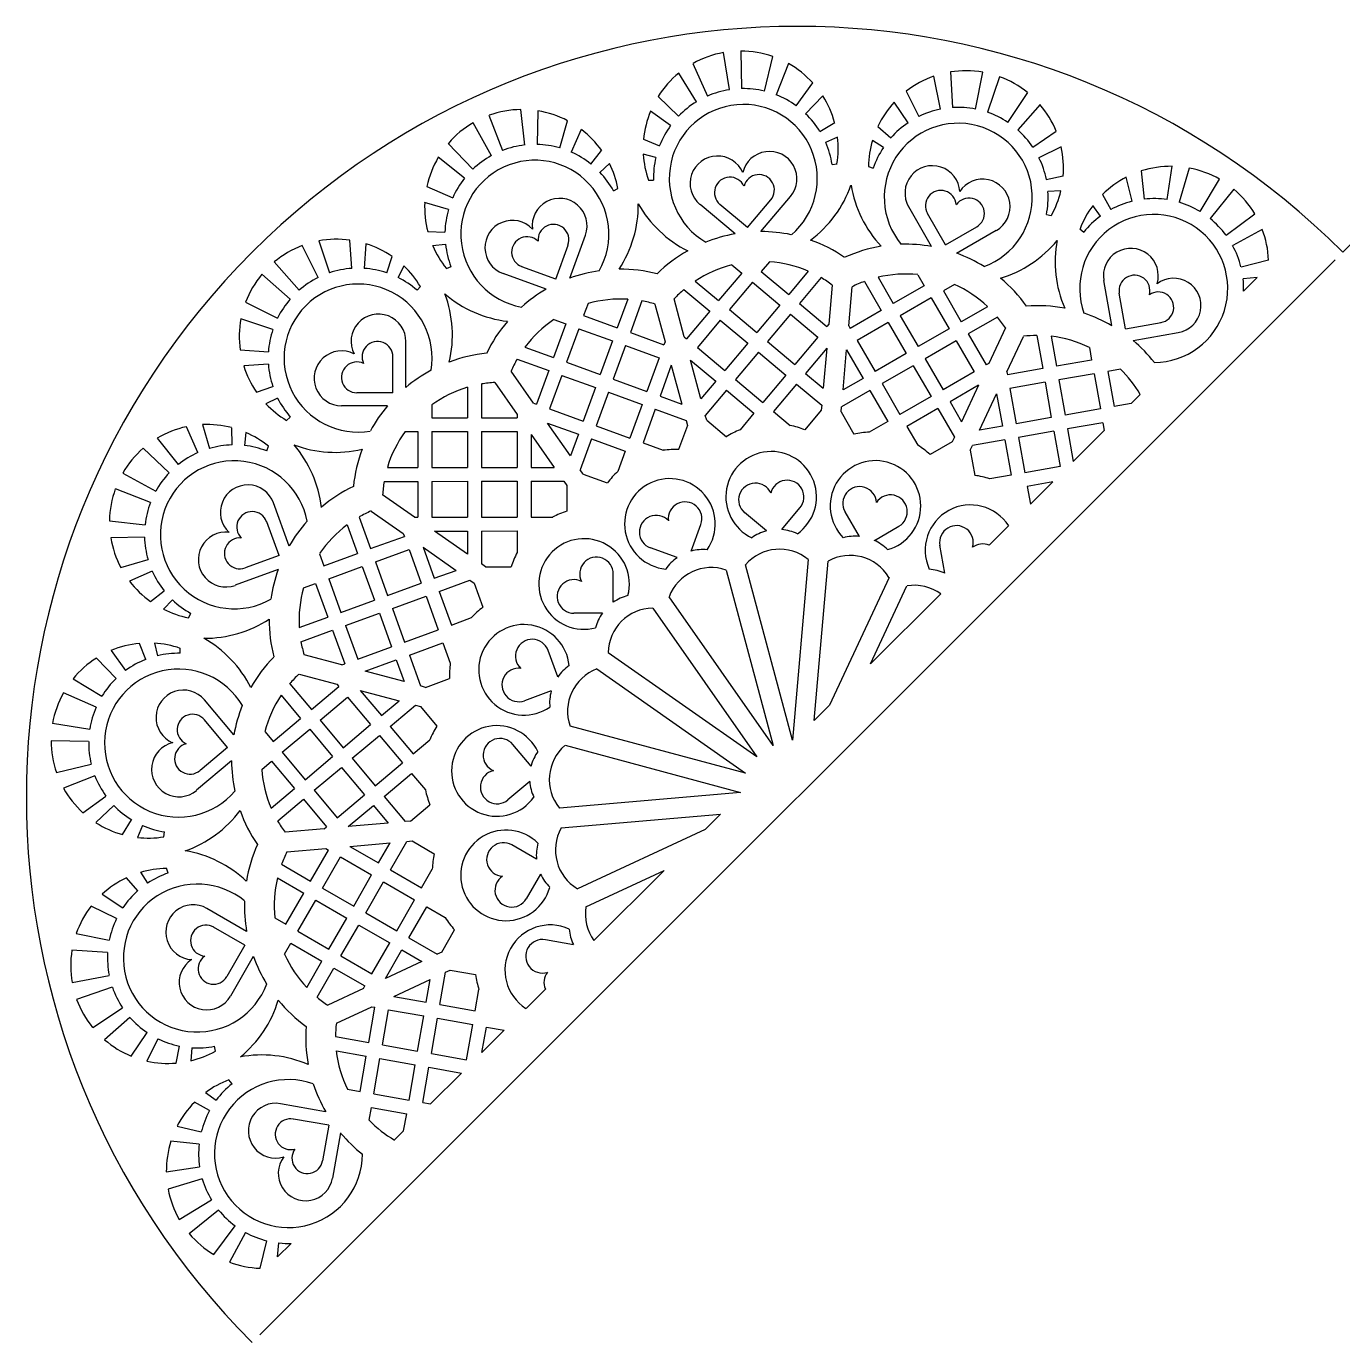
# Model space of a CAD drawing. Extents: x 41 to 289, y -2 to 246.
# Drawn here: x 41.4 to 165.2, y 122.2 to 245.6 of the extents above; entities that cross this region are included whole.
import ezdxf

# ---------------------------------------------------------------- set-up
doc = ezdxf.new("R2010")
doc.units = 0
doc.layers.get('0').update_dxf_attribs({"linetype": 'CONTINUOUS'})

msp = doc.modelspace()

# ---------------------------------------------------------------- linework, layer by layer
for p, q in [((107.54, 239.68), (106.99, 243.17)), ((108.62, 243.32), (108.69, 239.78)), ((110.83, 239.54), (111.62, 242.81)), ((104.12, 242.15), (105.47, 239.07)), ((113.09, 242.14), (111.93, 239.19)), ((128.32, 241.35), (128.53, 237.99)), ((104.44, 238.54), (102.79, 241.24)), ((113.82, 238.16), (115.39, 240.31)), ((127.38, 237.84), (126.75, 240.95)), ((130.68, 237.85), (131.36, 241.33)), ((132.95, 240.9), (131.8, 237.55)), ((100.84, 239.04), (102.76, 237.19)), ((116.33, 239.09), (114.71, 237.41)), ((124.17, 239.54), (125.34, 237.15)), ((133.73, 236.6), (135.59, 239.4)), ((88.31, 234.47), (87.93, 237.81)), ((89.54, 237.69), (89.46, 234.52)), ((102.02, 236.3), (100.13, 237.67)), ((124.34, 236.57), (123.04, 238.5)), ((136.75, 238.27), (134.65, 235.9)), ((85.16, 233.47), (83.45, 236.57)), ((84.94, 237.27), (86.21, 233.96)), ((91.59, 234.2), (92.33, 236.76)), ((116.06, 235.73), (117.45, 236.58)), ((93.62, 235.93), (92.68, 233.8)), ((117.71, 235.2), (116.59, 234.71)), ((121.5, 236.22), (122.72, 235.15)), ((136.07, 234.28), (138.28, 235.76)), ((81.11, 234.63), (83.43, 232.2)), ((94.52, 232.68), (95.53, 233.95)), ((99.47, 235.01), (100.98, 234.41)), ((122.02, 234.23), (121, 234.91)), ((138.74, 234.3), (136.65, 233.27)), ((82.64, 231.34), (80.17, 233.32)), ((96.26, 232.74), (95.37, 231.9)), ((100.63, 233.31), (99.44, 233.6)), ((117.2, 232.64), (117.66, 232.71)), ((120.62, 232.45), (121.06, 232.3)), ((137.34, 231.23), (138.93, 231.56)), ((145.41, 229.19), (144.85, 231.45)), ((146.27, 232.04), (146.55, 229.39)), ((148.7, 229.34), (149.18, 232.47)), ((150.78, 232.31), (149.83, 229.09)), ((79.09, 230.58), (81.53, 229.5)), ((96.65, 230.16), (97.06, 230.39)), ((99.93, 231.16), (100.4, 231.17)), ((151.81, 228.22), (153.63, 231.26)), ((154.98, 230.31), (152.75, 227.56)), ((81.13, 228.41), (78.89, 229.06)), ((109.25, 226.71), (111.43, 229.31)), ((110.51, 226.33), (113.28, 229.63)), ((138.71, 230.16), (137.49, 230.09)), ((142.62, 229.83), (143.4, 228.41)), ((108.08, 226.12), (104.78, 228.89)), ((109.25, 226.71), (106.65, 228.89)), ((126.55, 224.93), (124.4, 228.66)), ((127.86, 225.08), (126.16, 228.02)), ((137.35, 227.94), (137.81, 227.85)), ((142.43, 227.78), (141.7, 228.77)), ((154.24, 226), (156.95, 228)), ((127.86, 225.08), (130.8, 226.78)), ((140.5, 226.59), (140.87, 226.29)), ((157.65, 226.54), (154.87, 225.03)), ((68.93, 225.45), (69.94, 222.45)), ((72.05, 222.87), (71.87, 225.53)), ((79.18, 226.33), (80.8, 226.29)), ((92.53, 221.95), (94, 226)), ((128.91, 224.29), (132.64, 226.45)), ((68.87, 222.01), (67.38, 225.01)), ((73.37, 225.19), (73.21, 222.87)), ((80.85, 225.13), (79.64, 224.99)), ((91.21, 221.87), (92.37, 225.06)), ((63.38, 122.58), (164.5, 223.69)), ((64.75, 223.48), (67.08, 220.81)), ((75.32, 222.45), (75.84, 223.99)), ((76.94, 223.1), (76.39, 222.01)), ((80.93, 222.87), (81.37, 223.04)), ((91.21, 221.87), (88.02, 223.03)), ((107.78, 223.19), (108.7, 222.41)), ((111.32, 223.5), (110.54, 222.58)), ((155.65, 223.02), (158.23, 223.66)), ((66.26, 219.99), (63.59, 222.32)), ((90.31, 220.92), (86.26, 222.39)), ((104.34, 221.67), (106.53, 219.84)), ((108.7, 222.41), (106.53, 219.84)), ((109.7, 221.57), (107.54, 219)), ((109.7, 221.57), (112.28, 219.41)), ((110.54, 222.58), (113.12, 220.42)), ((114.96, 222.6), (113.12, 220.42)), ((116.16, 222), (114.13, 219.57)), ((120.24, 221.64), (121.82, 218.9)), ((121.52, 222.03), (122.95, 219.56)), ((125.27, 222.27), (125.87, 221.24)), ((143.5, 217.49), (142.76, 221.73)), ((157.17, 222.02), (155.85, 221.88)), ((155.89, 220.74), (157.17, 222.02)), ((78.19, 220.81), (78.5, 221.17)), ((103.27, 220.87), (105.69, 218.84)), ((117.21, 221.3), (116.89, 217.64)), ((118.76, 217.47), (119.08, 221.13)), ((125.87, 221.24), (122.95, 219.56)), ((128.7, 221.36), (127.66, 220.76)), ((127.66, 220.76), (129.34, 217.84)), ((144.79, 217.19), (144.2, 220.53)), ((62.06, 219.69), (65.07, 218.2)), ((94.25, 219.56), (93.84, 218.43)), ((97.98, 219.97), (97, 217.28)), ((99.32, 219.81), (98.23, 216.84)), ((100.54, 219.51), (101.49, 215.96)), ((103.3, 216.45), (102.35, 220)), ((112.28, 219.41), (110.12, 216.84)), ((114.13, 219.57), (116.71, 217.41)), ((126.52, 220.1), (123.61, 218.42)), ((126.52, 220.1), (128.21, 217.19)), ((131.82, 219.27), (129.34, 217.84)), ((64.62, 217.13), (61.62, 218.14)), ((91.03, 218.06), (92.16, 217.65)), ((93.84, 218.43), (97, 217.28)), ((105.69, 218.84), (103.52, 216.26)), ((106.69, 218), (104.53, 215.42)), ((106.69, 218), (109.27, 215.83)), ((107.54, 219), (110.12, 216.84)), ((113.28, 218.57), (111.12, 216)), ((113.28, 218.57), (115.86, 216.41)), ((121.82, 218.9), (118.9, 217.22)), ((123.61, 218.42), (125.29, 215.51)), ((132.74, 218.29), (130, 216.71)), ((92.16, 217.65), (91.01, 214.49)), ((93.39, 217.2), (92.24, 214.04)), ((93.39, 217.2), (96.55, 216.06)), ((98.23, 216.84), (101.39, 215.69)), ((116.89, 217.64), (116.71, 217.41)), ((118.76, 217.47), (118.9, 217.22)), ((122.47, 217.77), (119.56, 216.09)), ((122.47, 217.77), (124.16, 214.86)), ((128.21, 217.19), (125.29, 215.51)), ((130, 216.71), (131.68, 213.8)), ((133.49, 217.27), (131.94, 213.94)), ((144.79, 217.19), (148.13, 217.78)), ((145.51, 216.09), (149.75, 216.83)), ((77.12, 211.68), (77.12, 215.99)), ((88.32, 215.46), (91.01, 214.49)), ((96.55, 216.06), (95.4, 212.89)), ((97.78, 215.61), (96.63, 212.45)), ((97.78, 215.61), (100.95, 214.46)), ((101.49, 215.96), (101.39, 215.69)), ((103.3, 216.45), (103.52, 216.26)), ((104.53, 215.42), (107.11, 213.26)), ((109.27, 215.83), (107.11, 213.26)), ((111.12, 216), (113.7, 213.84)), ((115.86, 216.41), (113.7, 213.84)), ((116.7, 215.37), (114.7, 212.99)), ((116.7, 215.37), (116.37, 211.6)), ((119.56, 216.09), (121.24, 213.18)), ((128.86, 216.06), (125.95, 214.38)), ((128.86, 216.06), (130.55, 213.14)), ((133.63, 213.15), (135.18, 216.48)), ((136.45, 216.56), (137, 213.45)), ((137.79, 216.49), (138.29, 213.67)), ((141.39, 215.44), (141.6, 214.25)), ((61.54, 215.2), (64.2, 215.02)), ((75.91, 211.16), (75.91, 214.55)), ((87.58, 214.34), (90.56, 213.26)), ((100.95, 214.46), (99.79, 211.3)), ((104.87, 210.59), (103.89, 214.25)), ((103.89, 214.25), (106.27, 212.26)), ((110.28, 214.99), (108.11, 212.42)), ((110.28, 214.99), (112.86, 212.83)), ((118.23, 211.44), (118.56, 215.2)), ((118.56, 215.2), (120.11, 212.52)), ((124.16, 214.86), (121.24, 213.18)), ((125.95, 214.38), (127.63, 211.46)), ((141.6, 214.25), (138.29, 213.67)), ((64.2, 213.86), (61.88, 213.7)), ((89.13, 210.2), (87.02, 213.21)), ((90.56, 213.26), (89.4, 210.1)), ((92.24, 214.04), (95.4, 212.89)), ((102.08, 213.76), (101.02, 210.85)), ((102.08, 213.76), (103.06, 210.11)), ((114.7, 212.99), (116.37, 211.6)), ((124.81, 213.72), (121.9, 212.04)), ((124.81, 213.72), (126.5, 210.81)), ((130.55, 213.14), (127.63, 211.46)), ((131.94, 213.94), (131.68, 213.8)), ((133.63, 213.15), (133.68, 212.86)), ((137, 213.45), (133.68, 212.86)), ((141.83, 212.97), (138.51, 212.38)), ((141.83, 212.97), (142.42, 209.65)), ((144.3, 213.4), (143.12, 213.19)), ((143.12, 213.19), (143.71, 209.88)), ((63.08, 211.23), (64.62, 211.75)), ((82.92, 211.69), (82.92, 208.83)), ((84.23, 211.99), (84.23, 208.83)), ((85.49, 212.14), (87.6, 209.12)), ((91.79, 212.81), (90.63, 209.65)), ((91.79, 212.81), (94.95, 211.66)), ((94.95, 211.66), (93.8, 208.5)), ((96.63, 212.45), (99.79, 211.3)), ((106.27, 212.26), (104.87, 210.59)), ((108.11, 212.42), (110.69, 210.26)), ((112.86, 212.83), (110.69, 210.26)), ((113.86, 211.99), (111.69, 209.42)), ((113.86, 211.99), (116.23, 210.01)), ((120.11, 212.52), (118.23, 211.44)), ((121.9, 212.04), (123.58, 209.13)), ((130.97, 211.88), (128.29, 210.33)), ((130.97, 211.88), (129.38, 208.45)), ((137.23, 212.16), (133.91, 211.58)), ((137.23, 212.16), (137.81, 208.84)), ((138.51, 212.38), (139.1, 209.07)), ((65.07, 210.68), (63.97, 210.13)), ((75.91, 211.16), (72.52, 211.16)), ((96.18, 211.22), (95.03, 208.06)), ((96.18, 211.22), (99.34, 210.07)), ((101.02, 210.85), (103.06, 210.11)), ((107.27, 211.42), (105.28, 209.05)), ((107.27, 211.42), (109.85, 209.25)), ((120.76, 211.39), (118.09, 209.85)), ((120.76, 211.39), (122.45, 208.48)), ((126.5, 210.81), (123.58, 209.13)), ((131.07, 207.66), (132.67, 211.09)), ((132.67, 211.09), (133.21, 208.04)), ((133.91, 211.58), (134.5, 208.26)), ((145.31, 210.16), (146.17, 211.02)), ((75.39, 209.95), (71.08, 209.95)), ((79.56, 210.03), (79.56, 208.83)), ((89.13, 210.2), (89.4, 210.1)), ((90.63, 209.65), (93.8, 208.5)), ((99.34, 210.07), (98.19, 206.91)), ((100.57, 209.62), (99.42, 206.46)), ((100.57, 209.62), (103.48, 208.57)), ((109.85, 209.25), (108.54, 207.7)), ((111.69, 209.42), (113.25, 208.11)), ((116.18, 209.53), (114.63, 207.68)), ((116.23, 210.01), (116.18, 209.53)), ((118.05, 209.37), (118.09, 209.85)), ((118.05, 209.37), (119.25, 207.28)), ((127.15, 209.68), (124.24, 208)), ((127.15, 209.68), (128.7, 207)), ((128.29, 210.33), (129.38, 208.45)), ((142.42, 209.65), (139.1, 209.07)), ((145.31, 210.16), (143.71, 209.88)), ((57.57, 205.55), (56.49, 207.98)), ((58.01, 208.18), (58.66, 205.94)), ((65.91, 208.58), (66.26, 208.89)), ((79.56, 208.83), (82.92, 208.83)), ((84.23, 208.83), (87.6, 208.83)), ((87.6, 209.12), (87.6, 208.83)), ((92.6, 205.23), (90.44, 208.33)), ((90.44, 208.33), (93.35, 207.27)), ((95.03, 208.06), (98.19, 206.91)), ((103.6, 208.1), (102.77, 205.84)), ((103.48, 208.57), (103.6, 208.1)), ((105.41, 208.59), (105.28, 209.05)), ((105.41, 208.59), (107.26, 207.04)), ((122.45, 208.48), (120.69, 207.46)), ((124.24, 208), (125.25, 206.24)), ((133.21, 208.04), (131.07, 207.66)), ((137.81, 208.84), (134.5, 208.26)), ((142.64, 208.36), (139.33, 207.78)), ((142.64, 208.36), (142.77, 207.63)), ((53.75, 206.91), (55.73, 204.43)), ((60.79, 206.27), (60.75, 207.89)), ((62.08, 207.43), (61.94, 206.22)), ((77.05, 207.52), (78.25, 207.52)), ((78.25, 207.52), (78.24, 204.15)), ((79.56, 207.52), (79.55, 204.15)), ((79.56, 207.52), (82.92, 207.52)), ((82.92, 207.52), (82.92, 204.15)), ((84.23, 207.52), (87.6, 207.52)), ((84.23, 207.52), (84.23, 204.16)), ((87.6, 207.52), (87.59, 204.16)), ((88.9, 207.26), (91.07, 204.16)), ((88.9, 207.26), (88.9, 204.16)), ((93.35, 207.27), (92.6, 205.23)), ((94.58, 206.83), (93.52, 203.93)), ((94.58, 206.83), (97.74, 205.68)), ((128.7, 207), (128.5, 206.57)), ((133.44, 206.75), (130.4, 206.21)), ((133.44, 206.75), (134.02, 203.43)), ((138.04, 207.56), (134.73, 206.97)), ((134.73, 206.97), (135.31, 203.66)), ((138.04, 207.56), (138.63, 204.24)), ((139.33, 207.78), (139.87, 204.72)), ((139.87, 204.72), (142.77, 207.63)), ((54.87, 203.65), (52.44, 205.96)), ((64.04, 205.71), (64.21, 206.15)), ((97.74, 205.68), (97.05, 203.77)), ((99.42, 206.46), (101.33, 205.77)), ((128.5, 206.57), (126.41, 205.36)), ((130.19, 205.77), (130.4, 206.21)), ((130.19, 205.77), (130.61, 203.4)), ((138.63, 204.24), (135.31, 203.66)), ((50.5, 203.62), (53.6, 201.91)), ((75.39, 204.15), (78.24, 204.15)), ((79.55, 204.15), (82.92, 204.15)), ((84.23, 204.16), (87.59, 204.16)), ((88.9, 204.16), (91.07, 204.16)), ((93.8, 203.53), (93.52, 203.93)), ((93.8, 203.53), (96.06, 202.71)), ((134.02, 203.43), (132.03, 203.08)), ((53.11, 200.86), (49.81, 202.13)), ((75.08, 202.84), (78.24, 202.84)), ((78.24, 202.84), (78.24, 199.48)), ((79.55, 202.84), (82.92, 202.85)), ((79.55, 202.84), (79.55, 199.48)), ((82.92, 202.85), (82.91, 199.48)), ((84.23, 202.85), (84.22, 199.48)), ((84.23, 202.85), (87.59, 202.85)), ((87.59, 202.85), (87.59, 199.48)), ((88.9, 202.85), (91.99, 202.85)), ((88.9, 202.85), (88.9, 199.49)), ((91.99, 202.85), (92.27, 202.46)), ((92.27, 202.46), (92.26, 200.04)), ((137.94, 202.79), (135.54, 202.37)), ((135.54, 202.37), (135.84, 200.69)), ((135.84, 200.69), (137.94, 202.79)), ((66.16, 196.76), (64.68, 200.81)), ((77.95, 199.48), (74.94, 201.58)), ((72.74, 199.49), (73.81, 196.52)), ((73.87, 200.05), (76.88, 197.94)), ((77.95, 199.48), (78.24, 199.48)), ((79.55, 199.48), (82.91, 199.48)), ((84.22, 199.48), (87.59, 199.48)), ((88.9, 199.49), (90.93, 199.49)), ((111.02, 198.18), (108.97, 199.9)), ((112.47, 198.31), (114.18, 200.35)), ((119.76, 197.67), (118.42, 199.98)), ((49.26, 199.14), (52.6, 198.77)), ((65.2, 195.86), (64.04, 199.05)), ((71.61, 198.75), (72.58, 196.07)), ((82.91, 196), (79.82, 198.17)), ((79.82, 198.17), (82.91, 198.17)), ((82.91, 198.17), (82.91, 196)), ((84.22, 198.17), (87.59, 198.18)), ((84.22, 198.17), (84.22, 195.09)), ((87.59, 198.18), (87.59, 196.15)), ((103.95, 196.29), (104.86, 198.79)), ((121.17, 197.29), (123.48, 198.63)), ((131.98, 196.83), (133.8, 198.65)), ((52.55, 197.61), (49.38, 197.53)), ((73.81, 196.52), (76.98, 197.67)), ((76.88, 197.94), (76.98, 197.67)), ((127.8, 194.2), (127.34, 196.83)), ((65.2, 195.86), (62.01, 194.7)), ((69.01, 196.04), (69.42, 194.91)), ((69.42, 194.91), (72.58, 196.07)), ((74.26, 195.29), (77.42, 196.44)), ((77.42, 196.44), (78.57, 193.28)), ((78.74, 196.64), (81.84, 194.47)), ((78.74, 196.64), (79.8, 193.73)), ((102.63, 195.67), (100.12, 196.58)), ((50.32, 194.74), (52.88, 195.48)), ((53.27, 194.39), (51.14, 193.45)), ((65.12, 194.55), (61.07, 193.07)), ((69.87, 193.68), (73.03, 194.84)), ((73.03, 194.84), (74.18, 191.67)), ((74.26, 195.29), (75.41, 192.12)), ((79.8, 193.73), (81.84, 194.47)), ((84.62, 194.81), (84.22, 195.09)), ((84.62, 194.81), (87.03, 194.81)), ((107.24, 194.5), (111.66, 178.01)), ((113.47, 178.5), (109.05, 194.99)), ((114.96, 195.51), (113.47, 178.5)), ((115.51, 180.36), (116.82, 195.34)), ((67.51, 192.82), (68.64, 193.24)), ((68.64, 193.24), (69.79, 190.07)), ((69.87, 193.68), (71.02, 190.52)), ((75.41, 192.12), (78.57, 193.28)), ((80.25, 192.5), (83.15, 193.55)), ((83.15, 193.55), (83.54, 193.28)), ((83.54, 193.28), (84.37, 191.01)), ((96.63, 191.47), (96.63, 194.14)), ((122.55, 193.81), (116.95, 181.8)), ((53.12, 191.54), (54.39, 192.55)), ((75.86, 190.89), (79.02, 192.05)), ((79.02, 192.05), (80.17, 188.88)), ((80.25, 192.5), (81.4, 189.33)), ((111.66, 178.01), (101.87, 192)), ((120.81, 185.67), (124.24, 193.02)), ((120.81, 185.67), (127.41, 192.26)), ((55.17, 191.7), (54.33, 190.81)), ((71.02, 190.52), (74.18, 191.67)), ((75.86, 190.89), (77, 187.73)), ((100.34, 190.93), (110.13, 176.94)), ((56.68, 190.01), (56.91, 190.42)), ((67.1, 189.09), (69.79, 190.07)), ((71.46, 189.29), (74.63, 190.44)), ((74.63, 190.44), (75.77, 187.28)), ((81.4, 189.33), (83.3, 190.03)), ((95.6, 190.44), (92.93, 190.44)), ((67.26, 187.76), (70.24, 188.84)), ((70.24, 188.84), (71.38, 185.68)), ((71.46, 189.29), (72.61, 186.13)), ((77, 187.73), (80.17, 188.88)), ((49.4, 186.94), (50.77, 185.06)), ((52.66, 186.09), (52.07, 187.6)), ((53.48, 187.63), (53.76, 186.44)), ((55.9, 186.68), (55.91, 187.15)), ((72.61, 186.13), (75.77, 187.28)), ((77.45, 186.5), (80.61, 187.65)), ((80.61, 187.65), (81.3, 185.75)), ((91.4, 184.45), (90.49, 186.95)), ((49.88, 184.31), (48.04, 186.23)), ((71.11, 185.58), (67.56, 186.53)), ((71.11, 185.58), (71.38, 185.68)), ((73.31, 184.99), (76.22, 186.05)), ((76.22, 186.05), (76.96, 184.01)), ((77.45, 186.5), (78.5, 183.6)), ((110.13, 176.94), (96.15, 186.73)), ((67.08, 184.72), (70.63, 183.77)), ((76.96, 184.01), (73.31, 184.99)), ((95.07, 185.2), (109.06, 175.41)), ((45.83, 184.28), (48.54, 182.63)), ((66.21, 183.81), (68.24, 181.38)), ((68.24, 181.38), (70.81, 183.55)), ((70.63, 183.77), (70.81, 183.55)), ((72.83, 183.18), (76.48, 182.2)), ((72.83, 183.18), (74.82, 180.81)), ((78.97, 183.47), (78.5, 183.6)), ((78.97, 183.47), (81.24, 184.3)), ((48, 181.6), (44.92, 182.95)), ((60.96, 179), (58.19, 182.3)), ((65.4, 182.73), (67.23, 180.54)), ((69.08, 180.38), (71.65, 182.55)), ((71.65, 182.55), (73.81, 179.97)), ((74.82, 180.81), (76.48, 182.2)), ((90.79, 183.13), (88.28, 182.21)), ((75.66, 179.8), (78.02, 181.79)), ((78.02, 181.79), (78.49, 181.67)), ((78.49, 181.67), (80.04, 179.82)), ((115.51, 180.36), (116.95, 181.8)), ((43.9, 180.09), (47.4, 179.54)), ((60.36, 177.82), (58.18, 180.42)), ((64.66, 178.38), (67.23, 180.54)), ((65.5, 177.37), (68.08, 179.54)), ((68.08, 179.54), (70.24, 176.96)), ((69.08, 180.38), (71.24, 177.8)), ((71.24, 177.8), (73.81, 179.97)), ((75.66, 179.8), (77.82, 177.22)), ((109.06, 175.41), (92.57, 179.83)), ((47.3, 178.38), (43.76, 178.45)), ((63.89, 179.3), (64.66, 178.38)), ((72.08, 176.8), (74.66, 178.96)), ((74.66, 178.96), (76.82, 176.38)), ((77.82, 177.22), (79.37, 178.53)), ((60.36, 177.82), (57.77, 175.64)), ((65.5, 177.37), (67.66, 174.79)), ((88.89, 176.06), (87.18, 178.1)), ((92.09, 178.02), (108.58, 173.6)), ((44.27, 175.45), (47.53, 176.24)), ((60.74, 176.56), (57.44, 173.79)), ((63.58, 175.76), (64.5, 176.53)), ((64.5, 176.53), (66.66, 173.95)), ((67.66, 174.79), (70.24, 176.96)), ((68.5, 173.79), (71.08, 175.95)), ((71.08, 175.95), (73.24, 173.37)), ((72.08, 176.8), (74.24, 174.22)), ((74.24, 174.22), (76.82, 176.38)), ((47.88, 175.14), (44.93, 173.98)), ((75.08, 173.21), (77.66, 175.38)), ((77.66, 175.38), (78.96, 173.82)), ((88.77, 174.61), (86.72, 172.89)), ((64.47, 172.11), (66.66, 173.95)), ((68.5, 173.79), (70.66, 171.21)), ((70.66, 171.21), (73.24, 173.37)), ((108.58, 173.6), (91.57, 172.12)), ((46.76, 171.68), (48.92, 173.25)), ((49.66, 172.36), (47.98, 170.75)), ((65.08, 170.91), (67.5, 172.95)), ((67.5, 172.95), (69.66, 170.37)), ((71.71, 170.38), (74.08, 172.37)), ((74.08, 172.37), (75.47, 170.71)), ((75.08, 173.21), (77.06, 170.85)), ((77.55, 170.89), (79.39, 172.44)), ((50.49, 169.63), (51.34, 171.01)), ((77.55, 170.89), (77.06, 170.85)), ((91.73, 170.25), (106.71, 171.56)), ((105.27, 170.12), (106.71, 171.56)), ((52.37, 170.48), (51.88, 169.36)), ((54.36, 169.41), (54.44, 169.88)), ((69.44, 170.18), (65.78, 169.86)), ((69.44, 170.18), (69.66, 170.37)), ((75.47, 170.71), (71.71, 170.38)), ((105.27, 170.12), (93.27, 164.53)), ((71.87, 168.52), (75.64, 168.84)), ((71.87, 168.52), (74.55, 166.96)), ((74.55, 166.96), (75.64, 168.84)), ((75.68, 166.31), (77.23, 168.98)), ((77.23, 168.98), (77.71, 169.03)), ((77.71, 169.03), (79.8, 167.82)), ((89.4, 167.31), (87.09, 168.65)), ((65.94, 168), (69.6, 168.32)), ((68.17, 165.25), (69.85, 168.17)), ((69.3, 164.6), (70.98, 167.52)), ((69.6, 168.32), (69.85, 168.17)), ((70.98, 167.52), (73.9, 165.83)), ((52.16, 166.08), (52.84, 165.06)), ((54.77, 166.01), (54.62, 166.46)), ((65.43, 166.84), (68.17, 165.25)), ((75.68, 166.31), (78.6, 164.62)), ((78.6, 164.62), (79.61, 166.38)), ((89.78, 165.91), (88.45, 163.6)), ((94.06, 162.83), (101.41, 166.26)), ((94.81, 159.66), (101.41, 166.26)), ((51.92, 164.35), (50.85, 165.57)), ((65.05, 165.55), (67.52, 164.12)), ((72.22, 162.91), (73.9, 165.83)), ((73.35, 162.26), (75.03, 165.17)), ((75.03, 165.17), (77.94, 163.49)), ((48.57, 164.03), (50.5, 162.73)), ((65.84, 161.2), (67.52, 164.12)), ((66.97, 160.55), (68.65, 163.47)), ((68.65, 163.47), (71.56, 161.78)), ((69.3, 164.6), (72.22, 162.91)), ((76.26, 160.57), (77.94, 163.49)), ((49.92, 161.73), (47.53, 162.9)), ((62.15, 160.52), (58.42, 162.68)), ((73.35, 162.26), (76.26, 160.57)), ((77.4, 159.92), (79.08, 162.83)), ((79.08, 162.83), (80.83, 161.82)), ((61.99, 159.22), (59.05, 160.91)), ((64.8, 161.81), (65.84, 161.2)), ((69.88, 158.86), (71.56, 161.78)), ((71.02, 158.21), (72.7, 161.12)), ((72.7, 161.12), (75.61, 159.44)), ((46.13, 160.32), (49.23, 159.69)), ((66.97, 160.55), (69.88, 158.86)), ((77.4, 159.92), (80.07, 158.37)), ((80.51, 158.58), (81.71, 160.67)), ((92.88, 159.27), (90.25, 159.74)), ((49.08, 158.54), (45.73, 158.75)), ((61.99, 159.22), (60.3, 156.28)), ((65.72, 158.38), (66.32, 159.42)), ((66.32, 159.42), (69.23, 157.73)), ((73.93, 156.52), (75.61, 159.44)), ((75.2, 156.1), (76.74, 158.78)), ((76.74, 158.78), (78.62, 157.7)), ((80.51, 158.58), (80.07, 158.37)), ((62.78, 158.16), (60.63, 154.43)), ((67.8, 155.25), (69.23, 157.73)), ((71.02, 158.21), (73.93, 156.52)), ((78.62, 157.7), (75.2, 156.1)), ((45.75, 155.71), (49.22, 156.39)), ((68.78, 154.34), (70.36, 157.07)), ((70.36, 157.07), (73.28, 155.39)), ((75.99, 154.41), (79.41, 156)), ((79.04, 153.87), (79.41, 156)), ((80.33, 153.64), (80.86, 156.68)), ((80.86, 156.68), (81.3, 156.88)), ((81.3, 156.88), (83.67, 156.46)), ((49.52, 155.27), (46.17, 154.12)), ((73.13, 155.14), (69.8, 153.58)), ((73.13, 155.14), (73.28, 155.39)), ((83.64, 153.05), (83.99, 155.05)), ((88.42, 153.27), (90.25, 155.1)), ((75.99, 154.41), (79.04, 153.87)), ((80.33, 153.64), (83.64, 153.05)), ((47.68, 151.48), (50.47, 153.34)), ((51.18, 152.42), (48.8, 150.33)), ((70.59, 151.89), (73.92, 153.44)), ((73.63, 150.08), (74.21, 153.39)), ((73.92, 153.44), (74.21, 153.39)), ((74.92, 149.85), (75.5, 153.16)), ((75.5, 153.16), (78.81, 152.58)), ((78.23, 149.26), (78.81, 152.58)), ((79.52, 149.03), (80.1, 152.35)), ((80.1, 152.35), (83.41, 151.76)), ((51.31, 148.79), (52.8, 151)), ((82.83, 148.45), (83.41, 151.76)), ((84.28, 149.13), (84.7, 151.53)), ((84.28, 149.13), (86.38, 151.23)), ((84.7, 151.53), (86.38, 151.23)), ((53.8, 150.42), (52.78, 148.33)), ((70.51, 150.63), (73.63, 150.08)), ((74.92, 149.85), (78.23, 149.26)), ((55.52, 148.14), (55.84, 149.73)), ((56.99, 149.58), (56.91, 148.36)), ((59.23, 149.26), (59.14, 149.72)), ((70.59, 149.29), (73.4, 148.79)), ((72.82, 145.47), (73.4, 148.79)), ((74.11, 145.24), (74.69, 148.56)), ((74.69, 148.56), (78, 147.97)), ((79.52, 149.03), (82.83, 148.45)), ((77.42, 144.66), (78, 147.97)), ((78.71, 144.43), (79.29, 147.74)), ((79.29, 147.74), (82.35, 147.2)), ((60.78, 146.2), (60.48, 146.57)), ((79.45, 144.3), (82.35, 147.2)), ((58.3, 145.37), (59.29, 144.65)), ((71.64, 145.68), (72.82, 145.47)), ((74.11, 145.24), (77.42, 144.66)), ((58.67, 143.67), (57.24, 144.45)), ((69.58, 143.57), (65.34, 144.32)), ((73.67, 142.77), (73.88, 143.96)), ((73.88, 143.96), (77.2, 143.37)), ((78.71, 144.43), (79.45, 144.3)), ((69.89, 142.29), (66.55, 142.88)), ((76.91, 141.77), (77.2, 143.37)), ((55.62, 142.22), (57.89, 141.66)), ((69.89, 142.29), (69.3, 138.95)), ((70.99, 141.57), (70.24, 137.32)), ((76.05, 140.91), (76.91, 141.77)), ((57.68, 140.52), (55.04, 140.8)), ((54.6, 137.9), (57.73, 138.37)), ((57.98, 137.24), (54.76, 136.29)), ((55.82, 133.44), (58.85, 135.27)), ((59.51, 134.32), (56.76, 132.09)), ((59.08, 130.13), (61.07, 132.83)), ((62.05, 132.21), (60.53, 129.43)), ((63.41, 128.84), (64.06, 131.43)), ((65.05, 129.91), (65.19, 131.23)), ((65.05, 129.91), (66.33, 131.18))]:
    msp.add_line(p, q)
for centre, radius, start, end in [((113.94, 173.13), 72.5, 45, 225), ((216.47, 173.13), 72.5, 315, 135), ((108.6, 234.14), 9.17, 100.1422, 119.2124), ((108.6, 234.14), 9.17, 70.7984, 89.8686), ((108.6, 234.14), 9.17, 42.2481, 60.6932), ((129.79, 232.29), 9.17, 80.1422, 99.2124), ((108.6, 234.14), 9.17, 129.3174, 147.7622), ((129.79, 232.29), 9.17, 109.3174, 127.7622), ((129.79, 232.29), 9.17, 50.7984, 69.8686), ((108.85, 231.33), 8.45, 98.9313, 113.577), ((108.85, 231.33), 8.45, 76.4313, 91.077), ((108.85, 231.33), 8.45, 53.9313, 68.577), ((108.6, 234.14), 9.17, 15.4087, 32.6411), ((88.06, 228.64), 9.17, 90.7984, 109.8686), ((88.06, 228.64), 9.17, 62.2481, 80.6932), ((108.6, 234.14), 9.17, 157.369, 174.6008), ((108.85, 231.33), 6.96, 310.4723, 239.5277), ((108.85, 231.33), 8.45, 121.4313, 136.077), ((129.79, 232.29), 9.17, 137.369, 154.6008), ((129.06, 229.56), 8.45, 101.4313, 116.077), ((129.06, 229.56), 8.45, 78.9313, 93.577), ((129.79, 232.29), 9.17, 22.2481, 40.6932), ((88.06, 228.64), 9.17, 120.1422, 139.2124), ((108.85, 231.33), 8.45, 31.4313, 46.077), ((129.06, 229.56), 6.96, 290.4723, 219.5277), ((129.06, 229.56), 8.45, 123.9313, 138.577), ((129.06, 229.56), 8.45, 56.4313, 71.077), ((88.06, 228.64), 9.17, 35.4087, 52.6411), ((108.85, 231.33), 8.45, 143.9313, 158.577), ((108.6, 234.14), 9.17, 351.022, 6.5887), ((129.06, 229.56), 8.45, 33.9313, 48.577), ((89.25, 226.08), 8.45, 96.4313, 111.077), ((89.25, 226.08), 8.45, 73.9313, 88.577), ((108.85, 231.33), 8.45, 8.9313, 23.577), ((129.79, 232.29), 9.17, 163.4205, 178.9865), ((129.06, 229.56), 8.45, 146.4313, 161.077), ((129.79, 232.29), 9.17, 355.4087, 12.6411), ((88.06, 228.64), 9.17, 149.3174, 167.7622), ((89.25, 226.08), 6.96, 330.4723, 259.5277), ((89.25, 226.08), 8.45, 118.9313, 133.577), ((89.25, 226.08), 8.45, 51.4313, 66.077), ((88.06, 228.64), 9.17, 11.022, 26.5887), ((108.6, 234.14), 9.17, 183.4205, 198.9865), ((108.85, 231.33), 8.45, 166.4313, 181.077), ((106.43, 230.86), 2.58, 23.107, 230), ((111.31, 231.29), 2.58, 320, 166.893), ((129.06, 229.56), 8.45, 11.4313, 26.077), ((89.25, 226.08), 8.45, 28.9313, 43.577), ((107.59, 230), 1.45, 24.534, 230), ((110.32, 230.24), 1.45, 320, 165.466), ((126.63, 229.95), 2.58, 3.107, 210), ((149.07, 223.3), 9.17, 117.369, 134.6008), ((149.07, 223.3), 9.17, 89.3174, 107.7622), ((149.07, 223.3), 9.17, 60.1422, 79.2124), ((89.25, 226.08), 8.45, 141.4313, 156.077), ((108.58, 234.36), 11.02, 306.7273, 340.6067), ((129.85, 232.5), 11.02, 189.3933, 223.2727), ((131.36, 228.68), 2.58, 300, 146.893), ((149.07, 223.3), 9.17, 30.7984, 49.8686), ((88.06, 228.64), 9.17, 177.369, 194.6008), ((91.58, 226.88), 2.58, 340, 186.893), ((127.42, 228.75), 1.45, 4.534, 210), ((130.07, 228.04), 1.45, 300, 145.466), ((129.06, 229.56), 8.45, 348.9313, 3.577), ((129.79, 232.29), 9.17, 331.022, 346.5887), ((147.44, 220.98), 8.45, 103.9313, 118.577), ((147.44, 220.98), 8.45, 81.4313, 96.077), ((147.44, 220.98), 8.45, 58.9313, 73.577), ((89.25, 226.08), 8.45, 163.9313, 178.577), ((87.96, 228.84), 11.02, 326.7273, 0.6067), ((108.58, 234.36), 11.02, 209.3933, 243.2727), ((147.44, 220.98), 6.96, 270.4723, 199.5277), ((149.07, 223.3), 9.17, 143.4205, 158.9865), ((147.44, 220.98), 8.45, 126.4313, 141.077), ((87.14, 224.81), 2.58, 43.107, 250), ((91, 225.56), 1.45, 340, 185.466), ((147.44, 220.98), 8.45, 36.4313, 51.077), ((149.07, 223.3), 9.17, 2.2481, 20.6932), ((70.63, 216.44), 9.17, 82.2481, 100.6932), ((88.52, 224.4), 1.45, 44.534, 250), ((110.51, 212.32), 14.01, 100.0048, 111.7441), ((110.51, 212.32), 14.01, 78.2559, 89.9952), ((110.51, 212.32), 14.01, 55.822, 70.5696), ((129.85, 232.5), 11.02, 286.7273, 320.6067), ((149.19, 223.48), 11.02, 169.3933, 203.2727), ((70.63, 216.44), 9.17, 110.7984, 129.8686), ((70.63, 216.44), 9.17, 55.4087, 72.6411), ((88.06, 228.64), 9.17, 203.4205, 218.9865), ((89.25, 226.08), 8.45, 186.4313, 201.077), ((110.51, 212.32), 14.01, 119.4304, 134.178), ((124.12, 211.13), 14.01, 99.4304, 114.178), ((124.12, 211.13), 14.01, 80.0048, 91.7441), ((124.12, 211.13), 14.01, 58.2559, 69.9952), ((145.29, 222.18), 2.58, 343.107, 190), ((147.44, 220.98), 8.45, 13.9313, 28.577), ((72.63, 214.44), 8.45, 93.9313, 108.577), ((72.63, 214.44), 8.45, 71.4313, 86.077), ((70.63, 216.44), 9.17, 31.022, 46.5887), ((97.32, 208.78), 14.01, 75.822, 90.5696), ((110.51, 212.32), 11.21, 104.1171, 123.4013), ((110.51, 212.32), 11.21, 66.5987, 85.8829), ((70.63, 216.44), 9.17, 140.1422, 159.2124), ((72.63, 214.44), 8.45, 116.4313, 131.077), ((72.63, 214.44), 8.45, 48.9313, 63.577), ((97.32, 208.78), 14.01, 98.2559, 109.9952), ((110.51, 212.32), 11.21, 53.2566, 59.7206), ((124.12, 211.13), 11.21, 110.2794, 116.7434), ((124.12, 211.13), 11.21, 84.1171, 103.4013), ((124.12, 211.13), 14.01, 35.822, 50.5696), ((145.63, 220.78), 1.45, 344.534, 190), ((149.3, 219.37), 2.58, 280, 126.893), ((147.44, 220.98), 8.45, 358.369, 6.077), ((72.63, 214.44), 6.96, 350.4723, 279.5277), ((70.48, 216.59), 11.02, 346.7273, 20.6067), ((87.96, 228.84), 11.02, 229.3933, 263.2727), ((97.32, 208.78), 14.01, 120.0048, 131.7441), ((110.51, 212.32), 11.21, 130.2794, 136.7434), ((124.12, 211.13), 11.21, 46.5987, 65.8829), ((147.87, 219.21), 1.45, 280, 125.466), ((72.63, 214.44), 8.45, 138.9313, 153.577), ((97.32, 208.78), 11.21, 86.5987, 105.8829), ((97.32, 208.78), 11.21, 73.2566, 79.7206), ((136.5, 205.35), 14.01, 79.4304, 94.178), ((70.63, 216.44), 9.17, 169.3174, 187.7622), ((74.55, 215.99), 2.58, 0, 206.893), ((97.32, 208.78), 14.01, 139.4304, 154.178), ((97.32, 208.78), 11.21, 124.1171, 143.4013), ((124.12, 211.13), 11.21, 33.2566, 39.7206), ((136.5, 205.35), 14.01, 60.0048, 71.7441), ((72.63, 214.44), 8.45, 161.4313, 176.077), ((74.46, 214.55), 1.45, 0, 205.466), ((136.5, 205.35), 11.21, 90.2794, 96.7434), ((136.5, 205.35), 11.21, 64.1171, 83.4013), ((136.5, 205.35), 14.01, 38.2559, 49.9952), ((71.08, 212.53), 2.58, 63.107, 270), ((86.13, 200.95), 14.01, 95.822, 110.5696), ((97.32, 208.78), 11.21, 150.2794, 156.7434), ((70.63, 216.44), 9.17, 197.369, 214.6008), ((72.63, 214.44), 8.45, 183.9313, 198.577), ((72.52, 212.62), 1.45, 64.534, 270), ((86.13, 200.95), 14.01, 118.2559, 129.9952), ((136.5, 205.35), 11.21, 30.37, 45.8829), ((86.13, 200.95), 11.21, 106.5987, 125.8829), ((86.13, 200.95), 11.21, 93.2566, 99.7206), ((72.63, 214.44), 8.45, 206.4313, 221.077), ((70.63, 216.44), 9.17, 223.4205, 238.9865), ((86.13, 200.95), 14.01, 140.0048, 151.7441), ((58.43, 199.02), 9.17, 102.2481, 120.6932), ((58.43, 199.02), 9.17, 75.4087, 92.6411), ((111.56, 200.29), 8, 67.4343, 77.8316), ((58.43, 199.02), 9.17, 51.022, 66.5887), ((86.13, 200.95), 11.21, 144.1171, 163.4013), ((111.56, 200.29), 8, 112.1684, 122.5657), ((121, 199.47), 8, 92.1684, 102.5657), ((58.43, 199.02), 9.17, 130.7984, 149.8686), ((61, 197.82), 8.45, 113.9313, 128.577), ((61, 197.82), 8.45, 91.4313, 106.077), ((61, 197.82), 8.45, 68.9313, 83.577), ((58.24, 199.11), 11.02, 6.7273, 40.6067), ((70.48, 216.59), 11.02, 249.3933, 283.2727), ((86.13, 200.95), 14.01, 159.4304, 174.178), ((102.42, 197.84), 8, 87.4343, 97.8316), ((111.47, 201.39), 4.26, 305.2972, 244.7028), ((121, 199.47), 8, 47.4343, 57.8316), ((61, 197.82), 6.96, 10.4723, 299.5277), ((121.28, 200.53), 4.26, 285.2972, 224.7028), ((61, 197.82), 8.45, 136.4313, 151.077), ((102.42, 197.84), 8, 132.1684, 142.5657), ((101.95, 198.84), 4.26, 325.2972, 264.7028), ((129.58, 195.47), 8, 72.1684, 82.5657), ((58.43, 199.02), 9.17, 160.1422, 179.2124), ((62.26, 199.93), 2.58, 20, 226.893), ((78.29, 189.76), 14.01, 115.822, 130.5696), ((86.13, 200.95), 11.21, 170.2794, 176.7434), ((109.99, 201.1), 1.58, 23.107, 230), ((112.97, 201.37), 1.58, 320, 166.893), ((119.79, 200.77), 1.58, 3.107, 210), ((61, 197.82), 8.45, 158.9313, 173.577), ((103.38, 199.33), 1.58, 340, 186.893), ((122.69, 199.99), 1.58, 300, 146.893), ((130.21, 196.37), 4.26, 32.4556, 204.7028), ((62.67, 198.55), 1.45, 20, 225.466), ((78.29, 189.76), 11.21, 113.2566, 119.7206), ((94.66, 192.41), 8, 107.4343, 117.8316), ((100.66, 198.07), 1.58, 43.107, 250), ((60.19, 195.49), 2.58, 83.107, 290), ((78.29, 189.76), 14.01, 138.2559, 149.9952), ((78.29, 189.76), 11.21, 126.5987, 145.8829), ((112.11, 194.06), 4.26, 104.8374, 125.2972), ((112.11, 194.06), 4.26, 64.7028, 85.1626), ((128.89, 197.1), 1.58, 343.107, 190), ((58.43, 199.02), 9.17, 189.3174, 207.7622), ((61, 197.82), 8.45, 181.4313, 196.077), ((61.51, 196.07), 1.45, 84.534, 290), ((93.88, 193.19), 4.26, 345.2972, 284.7028), ((119.38, 193.43), 4.26, 84.8374, 105.2972), ((119.38, 193.43), 4.26, 44.7028, 65.1626), ((131.35, 195.38), 1.58, 66.5152, 126.893), ((94.66, 192.41), 8, 152.1684, 162.5657), ((95.05, 194.14), 1.58, 0, 206.893), ((105.06, 192.17), 4.26, 124.8374, 145.2972), ((105.06, 192.17), 4.26, 84.7028, 105.1626), ((112.27, 192.2), 4.26, 50.9019, 139.0981), ((118.89, 191.62), 4.26, 30.9019, 119.0981), ((61, 197.82), 8.45, 203.9313, 218.577), ((78.29, 189.76), 14.01, 160.0048, 171.7441), ((105.85, 190.48), 4.26, 70.9019, 159.0981), ((125.99, 190.34), 4.26, 64.8374, 85.2972), ((58.43, 199.02), 9.17, 217.369, 234.6008), ((92.93, 192.02), 1.58, 63.107, 270), ((78.29, 189.76), 11.21, 164.1171, 183.4013), ((99.08, 187.99), 4.26, 104.7028, 125.1626), ((124.92, 188.81), 4.26, 54.1418, 99.0981), ((58.43, 199.02), 9.17, 243.4205, 258.9865), ((61, 197.82), 8.45, 226.4313, 241.077), ((89.23, 184.66), 8, 127.4343, 137.8316), ((100.41, 186.67), 4.26, 90.9019, 179.0981), ((58.24, 199.11), 11.02, 269.3933, 303.2727), ((78.29, 189.76), 14.01, 179.4304, 194.178), ((88.23, 185.12), 4.26, 5.2972, 304.7028), ((99.08, 187.99), 4.26, 144.8374, 165.2972), ((52.93, 178.47), 9.17, 95.4087, 112.6411), ((52.93, 178.47), 9.17, 71.022, 86.5887), ((52.71, 178.49), 11.02, 26.7273, 60.6067), ((78.29, 189.76), 11.21, 190.2794, 196.7434), ((89.01, 186.41), 1.58, 20, 226.893), ((52.93, 178.47), 9.17, 122.2481, 140.6932), ((55.75, 178.23), 8.45, 111.4313, 126.077), ((55.75, 178.23), 8.45, 88.9313, 103.577), ((74.75, 176.56), 14.01, 135.822, 150.5696), ((89.23, 184.66), 8, 172.1684, 182.5657), ((55.75, 178.23), 6.96, 30.4723, 319.5277), ((74.75, 176.56), 11.21, 133.2566, 139.7206), ((87.74, 183.7), 1.58, 83.107, 290), ((94.9, 182.01), 4.26, 124.7028, 145.1626), ((96.59, 181.22), 4.26, 110.9019, 199.0981), ((55.75, 178.23), 8.45, 133.9313, 148.577), ((56.21, 180.64), 2.58, 40, 246.893), ((52.93, 178.47), 9.17, 150.7984, 169.8686), ((74.75, 176.56), 11.21, 146.5987, 165.8829), ((94.9, 182.01), 4.26, 164.8374, 185.2972), ((55.75, 178.23), 8.45, 156.4313, 171.077), ((57.07, 179.49), 1.45, 40, 245.466), ((74.75, 176.56), 14.01, 158.2559, 169.9952), ((86.78, 175.51), 8, 147.4343, 157.8316), ((85.68, 175.61), 4.26, 25.2972, 324.7028), ((52.93, 178.47), 9.17, 180.1422, 199.2124), ((55.75, 178.23), 8.45, 178.9313, 193.577), ((55.79, 175.76), 2.58, 103.107, 310), ((85.97, 177.09), 1.58, 40, 246.893), ((56.83, 176.76), 1.45, 104.534, 310), ((93.01, 174.97), 4.26, 144.7028, 165.1626), ((94.87, 174.8), 4.26, 130.9019, 219.0981), ((74.75, 176.56), 14.01, 180.0048, 191.7441), ((74.75, 176.56), 11.21, 184.1171, 203.4013), ((55.75, 178.23), 8.45, 201.4313, 216.077), ((85.71, 174.1), 1.58, 103.107, 310), ((93.01, 174.97), 4.26, 184.8374, 205.2972), ((52.93, 178.47), 9.17, 209.3174, 227.7622), ((86.78, 175.51), 8, 192.1684, 202.5657), ((55.75, 178.23), 8.45, 223.9313, 238.577), ((52.71, 178.49), 11.02, 289.3933, 323.2727), ((74.75, 176.56), 14.01, 199.4304, 214.178), ((74.75, 176.56), 11.21, 210.2794, 216.7434), ((52.93, 178.47), 9.17, 237.369, 254.6008), ((55.75, 178.23), 8.45, 246.4313, 261.077), ((86.54, 165.79), 4.26, 45.2972, 344.7028), ((95.45, 168.18), 4.26, 150.9019, 239.0981), ((52.93, 178.47), 9.17, 263.4205, 278.9865), ((75.95, 162.95), 14.01, 155.822, 170.5696), ((86.3, 167.28), 1.58, 60, 266.893), ((93.65, 167.7), 4.26, 164.7028, 185.1626), ((54.57, 157.23), 11.02, 46.7273, 80.6067), ((75.95, 162.95), 11.21, 153.2566, 159.7206), ((87.6, 166.08), 8, 167.4343, 177.8316), ((54.78, 157.28), 9.17, 91.022, 106.5887), ((57.52, 158.02), 8.45, 108.9313, 123.577), ((93.65, 167.7), 4.26, 204.8374, 225.2972), ((54.78, 157.28), 9.17, 115.4087, 132.6411), ((57.52, 158.02), 6.96, 50.4723, 339.5277), ((75.95, 162.95), 11.21, 166.5987, 185.8829), ((87.08, 164.39), 1.58, 123.107, 330), ((57.52, 158.02), 8.45, 131.4313, 146.077), ((75.95, 162.95), 14.01, 178.2559, 189.9952), ((54.78, 157.28), 9.17, 142.2481, 160.6932), ((57.13, 160.45), 2.58, 60, 266.893), ((98.26, 162.16), 4.26, 170.9019, 215.8582), ((57.52, 158.02), 8.45, 153.9313, 168.577), ((58.33, 159.65), 1.45, 60, 265.466), ((87.6, 166.08), 8, 212.1684, 222.5657), ((90.7, 156.87), 4.26, 65.2972, 237.5444), ((89.97, 158.18), 1.58, 80, 286.893), ((96.73, 161.09), 4.26, 184.7028, 205.1626), ((54.78, 157.28), 9.17, 170.7984, 189.8686), ((57.52, 158.02), 8.45, 176.4313, 191.077), ((58.39, 155.72), 2.58, 123.107, 330), ((59.04, 157), 1.45, 124.534, 330), ((75.95, 162.95), 14.01, 200.0048, 211.7441), ((75.95, 162.95), 11.21, 204.1171, 223.4013), ((91.61, 157.5), 8, 187.4343, 197.8316), ((91.69, 155.73), 1.58, 143.107, 203.4848), ((57.52, 158.02), 8.45, 198.9313, 213.577), ((54.78, 157.28), 9.17, 200.1422, 219.2124), ((54.57, 157.23), 11.02, 309.3933, 343.2727), ((75.95, 162.95), 14.01, 219.4304, 234.178), ((75.95, 162.95), 11.21, 230.2794, 236.7434), ((57.52, 158.02), 8.45, 221.4313, 236.077), ((81.72, 150.57), 14.01, 175.822, 190.5696), ((81.72, 150.57), 11.21, 173.2566, 179.7206), ((54.78, 157.28), 9.17, 229.3174, 247.7622), ((57.52, 158.02), 8.45, 243.9313, 258.577), ((54.78, 157.28), 9.17, 283.4205, 298.9865), ((57.52, 158.02), 8.45, 266.4313, 281.077), ((63.59, 137.88), 11.02, 66.7273, 100.6067), ((81.72, 150.57), 11.21, 186.5987, 205.8829), ((54.78, 157.28), 9.17, 257.369, 274.6008), ((63.77, 138.01), 9.17, 111.022, 126.5887), ((66.09, 139.63), 6.96, 70.4723, 359.5277), ((66.09, 139.63), 8.45, 128.9313, 143.577), ((81.72, 150.57), 14.01, 198.2559, 209.9952), ((63.77, 138.01), 9.17, 135.4087, 152.6411), ((66.09, 139.63), 8.45, 151.4313, 166.077), ((64.89, 141.78), 2.58, 80, 286.893), ((66.29, 141.45), 1.45, 80, 285.466), ((81.72, 150.57), 11.21, 224.1171, 239.63), ((81.72, 150.57), 14.01, 220.0048, 231.7441), ((63.77, 138.01), 9.17, 162.2481, 180.6932), ((66.09, 139.63), 8.45, 173.9313, 188.577), ((67.86, 139.2), 1.45, 144.534, 350), ((67.7, 137.77), 2.58, 143.107, 350), ((63.77, 138.01), 9.17, 190.7984, 209.8686), ((66.09, 139.63), 8.45, 196.4313, 211.077), ((66.09, 139.63), 8.45, 218.9313, 233.577), ((63.77, 138.01), 9.17, 220.1422, 239.2124), ((66.09, 139.63), 8.45, 241.4313, 256.077), ((66.09, 139.63), 8.45, 263.923, 271.631), ((63.77, 138.01), 9.17, 249.3174, 267.7622)]:
    msp.add_arc(centre, radius, start, end)

doc.saveas('drawing.dxf')
